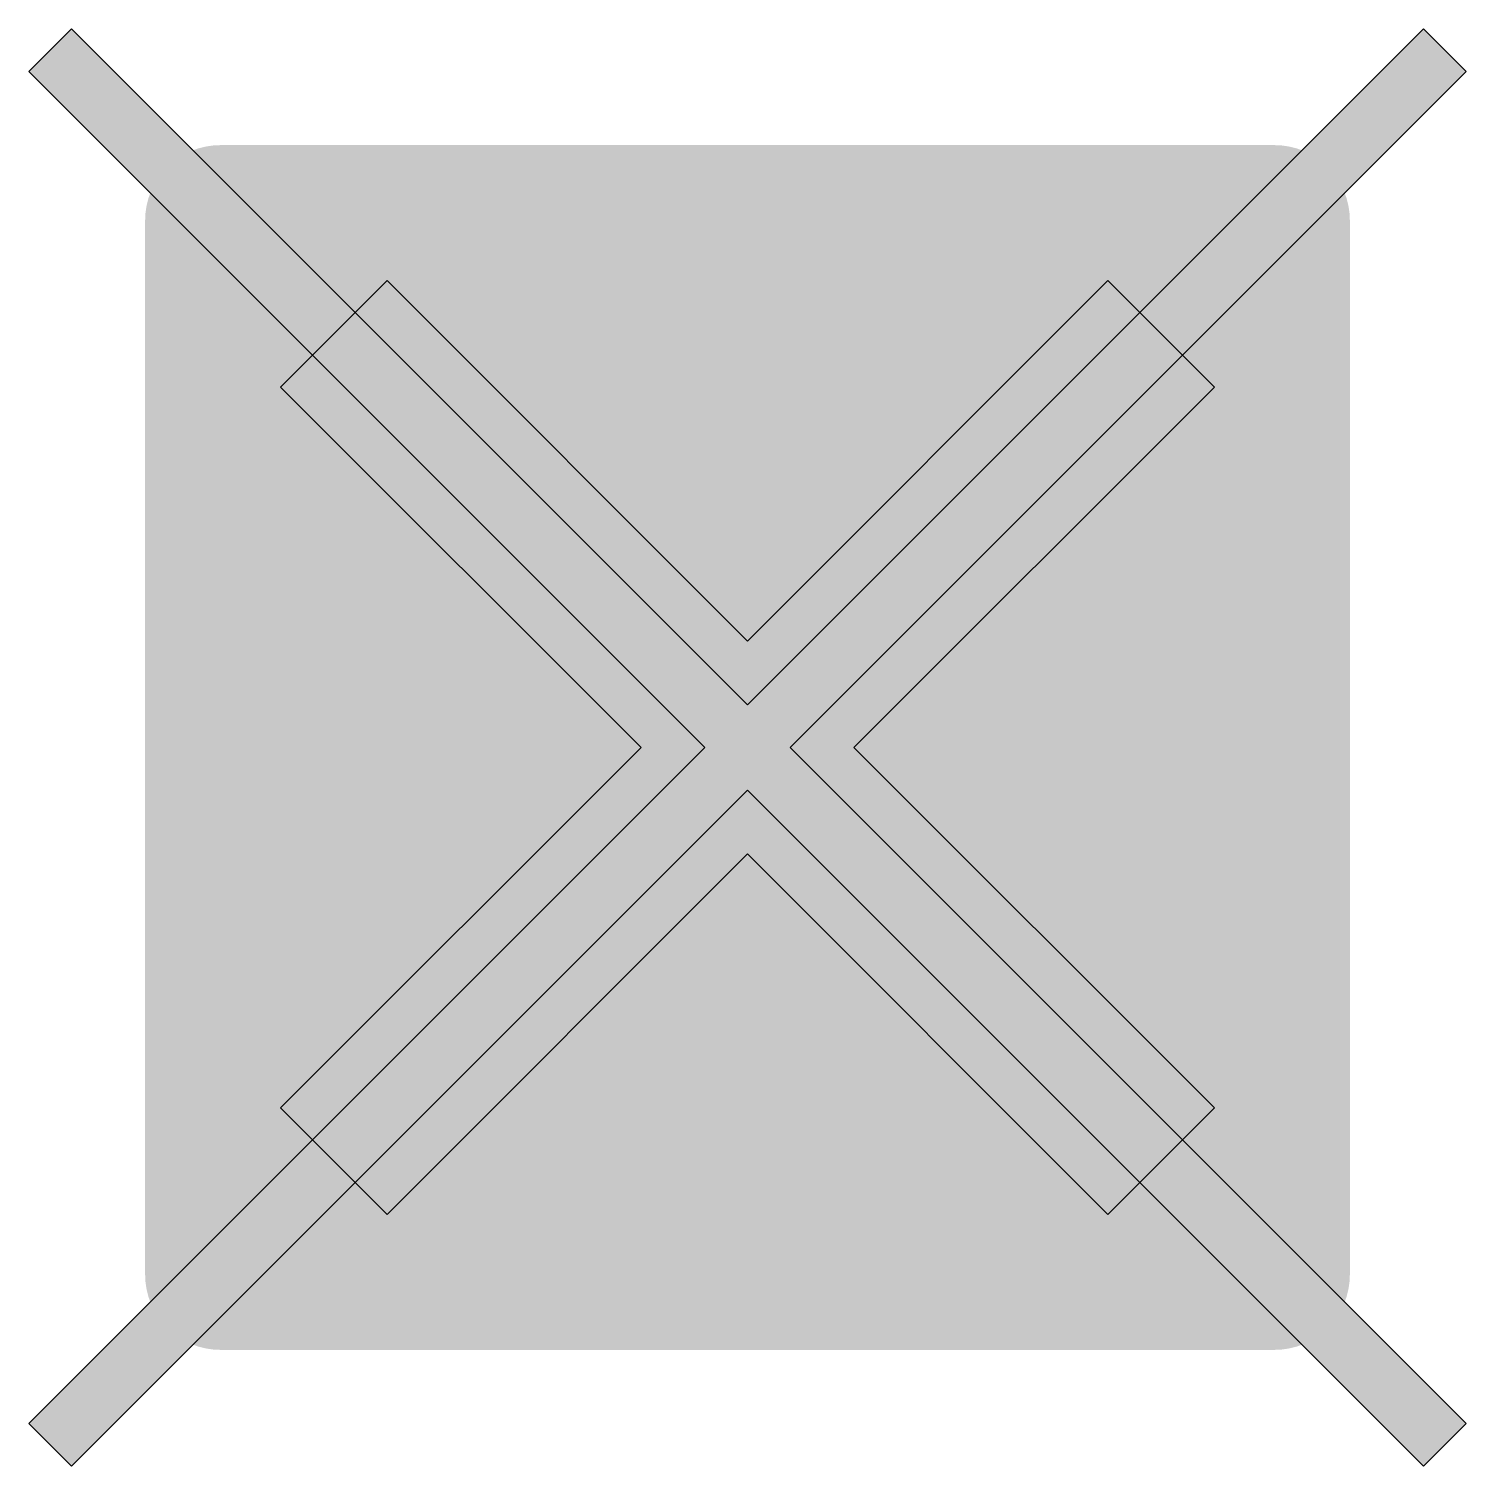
# Model space of a CAD drawing. Header units: millimetres. Extents: x -239 to 239, y -39 to 439.
import ezdxf

# ---------------------------------------------------------------- set-up
doc = ezdxf.new("R2010")
doc.units = ezdxf.units.MM

msp = doc.modelspace()

# ---------------------------------------------------------------- hatches: boundary and pattern name
at = {"lineweight": 0, "true_color": 0xff0000, "extrusion": (0, 0, -1)}
msp.add_hatch(color=1, dxfattribs=at).paths.add_polyline_path([(4.277586640455411e-08, 214.1421354628714), (-224.497474640323, 438.6396101458866), (-238.6396102641418, 424.4974745222434), (-14.14213558104115, 199.9999998392283), (-238.6396102640536, -24.49747484387311), (-224.4974746404112, -38.63961046769194), (4.260124342181371e-08, 185.8578642154096), (224.4974747257054, -38.63961046760411), (238.6396103495252, -24.49747484396093), (14.14213566642007, 199.9999998390526), (238.639610349438, 424.4974745221558), (224.4974747257929, 438.6396101459744)], flags=0)
at = {"lineweight": 0, "true_color": 0x1e1e1d, "extrusion": (0, 0, -1)}
h = msp.add_hatch(color=250, dxfattribs=at)
h.paths.add_polyline_path([(175, 400), (-175, 400, 0.414213562373095), (-200, 375), (-200, 25, 0.414213562373095), (-175, 0), (175, 0, 0.414213562373095), (200, 25), (200, 375, 0.414213562373095)])
h.paths.add_polyline_path([(190.0000000149012, 375), (190, 25, -0.414213562373095), (175, 9.999999940395355), (-174.9999999850988, 10, -0.414213562373095), (-189.9999999850988, 25), (-190, 375, -0.414213562373095), (-175, 390), (175.0000000149012, 390, -0.414213562373095)], flags=16)
at = {"lineweight": 0, "true_color": 0xf6f6f6, "extrusion": (0, 0, -1)}
h = msp.add_hatch(color=7, dxfattribs=at)
h.paths.add_polyline_path([(175, 390), (-175, 390, 0.414213562373095), (-190, 375), (-190, 25, 0.414213562373095), (-175, 9.999999940395355), (175, 10, 0.414213562373095), (190, 25), (190, 375, 0.414213562373095)])
edge = h.paths.add_edge_path(flags=16)
edge.add_ellipse((175.0000000149012, 25), major_axis=(8.04061324838318e-16, -4.999999999999998), ratio=0.9994789546586235, start_angle=0, end_angle=90, ccw=False)
edge.add_line((175, 20), (-175, 20))
edge.add_ellipse((-174.9999999850988, 25), major_axis=(0, -5.002606584855779), ratio=0.9994789546586234, start_angle=270, end_angle=360, ccw=False)
edge.add_line((-180, 25), (-180, 375))
edge.add_ellipse((-174.9999999850988, 375), major_axis=(-3.061616997868382e-16, 4.999999999999998), ratio=0.9994789546586235, start_angle=0, end_angle=90, ccw=False)
edge.add_line((-175, 380), (175, 380))
edge.add_ellipse((175.0000000149012, 375), major_axis=(-6.126426141537102e-16, 5.002606584855779), ratio=0.9994789546586234, start_angle=270, end_angle=360, ccw=False)
edge.add_line((180.0000000149012, 375), (180.0000000149012, 25))
at = {"lineweight": 0, "true_color": 0x1e1e1d, "extrusion": (0, 0, -1)}
h = msp.add_hatch(color=250, dxfattribs=at)
edge = h.paths.add_edge_path()
edge.add_ellipse((175.0000000149012, 374.9999998807907), major_axis=(-6.126426141537101e-16, 5.002606584855778), ratio=0.9994789546586236, start_angle=270, end_angle=360)
edge.add_line((175.0000000149012, 380.0026064515114), (-174.9999999850988, 379.9999998807907))
edge.add_ellipse((-174.9999999850988, 374.9999998807907), major_axis=(-3.061616997868381e-16, 4.999999999999996), ratio=0.9994789546586238, start_angle=0, end_angle=90)
edge.add_line((-179.9973947554827, 374.9999998807907), (-179.9999999850988, 24.99999988079071))
edge.add_ellipse((-174.9999999850988, 24.99999988079071), major_axis=(0, -5.002606584855778), ratio=0.9994789546586236, start_angle=270, end_angle=360)
edge.add_line((-174.9999999850988, 19.99739331007004), (175.0000000149012, 19.99999988079071))
edge.add_ellipse((175.0000000149012, 24.99999988079071), major_axis=(8.040613248383179e-16, -4.999999999999996), ratio=0.9994789546586238, start_angle=0, end_angle=89.99999999999999)
edge.add_line((179.997394785285, 24.99999988079071), (180.0000000298023, 374.9999998807907))
h.paths.add_polyline_path([(-119.6446609944105, 44.99999982118607), (-154.9999999850988, 80.35533887147903), (-35.35533903539181, 199.9999997615814), (-154.9999999850988, 319.6446608901024), (-119.6446609199047, 354.9999998211861), (1.490116119384766e-08, 235.3553389310837), (119.6446609646082, 354.9999997615814), (155.0000000447035, 319.6446608304977), (35.35533906519413, 199.9999997615814), (155.0000000149012, 80.35533899068832), (119.6446610242128, 44.99999982118607), (1.490116119384766e-08, 164.6446607708931)], flags=16)
at = {"lineweight": 0, "true_color": 0xf6f6f6, "extrusion": (0, 0, -1)}
msp.add_hatch(color=7, dxfattribs=at).paths.add_polyline_path([(-35.35533903539181, 199.9999998807907), (-154.9999999850988, 80.35533893108368), (-119.6446609944105, 44.99999988079071), (1.490116119384766e-08, 164.6446608901024), (119.6446610242128, 44.99999988079071), (155.0000000149012, 80.35533905029297), (35.35533906519413, 199.9999998807907), (155.0000000447035, 319.6446608901024), (119.6446609646082, 354.9999998807907), (1.490116119384766e-08, 235.3553389906883), (-119.6446609199047, 354.9999999403954), (-154.9999999850988, 319.644660949707)], flags=0)

# ---------------------------------------------------------------- linework, layer by layer
at = {"color": 1, "lineweight": 0, "flags": 128}
msp.add_lwpolyline([(-4.277586640455411e-08, 214.1421354628714), (224.497474640323, 438.6396101458866), (238.6396102641418, 424.4974745222434), (14.14213558104115, 199.9999998392283), (238.6396102640536, -24.49747484387311), (224.4974746404112, -38.63961046769194), (-4.260124342181371e-08, 185.8578642154096), (-224.4974747257054, -38.63961046760411), (-238.6396103495252, -24.49747484396093), (-14.14213566642007, 199.9999998390526), (-238.639610349438, 424.4974745221558), (-224.4974747257929, 438.6396101459744)], close=True, dxfattribs=at)
at = {"color": 7, "lineweight": 0, "true_color": 0xf6f6f6, "flags": 128}
msp.add_lwpolyline([(35.35533903539181, 199.9999998807907), (154.9999999850988, 80.35533893108368), (119.6446609944105, 44.99999988079071), (-1.490116119384766e-08, 164.6446608901024), (-119.6446610242128, 44.99999988079071), (-155.0000000149012, 80.35533905029297), (-35.35533906519413, 199.9999998807907), (-155.0000000447035, 319.6446608901024), (-119.6446609646082, 354.9999998807907), (-1.490116119384766e-08, 235.3553389906883), (119.6446609199047, 354.9999999403954), (154.9999999850988, 319.644660949707)], close=True, dxfattribs=at)

doc.saveas('drawing.dxf')
